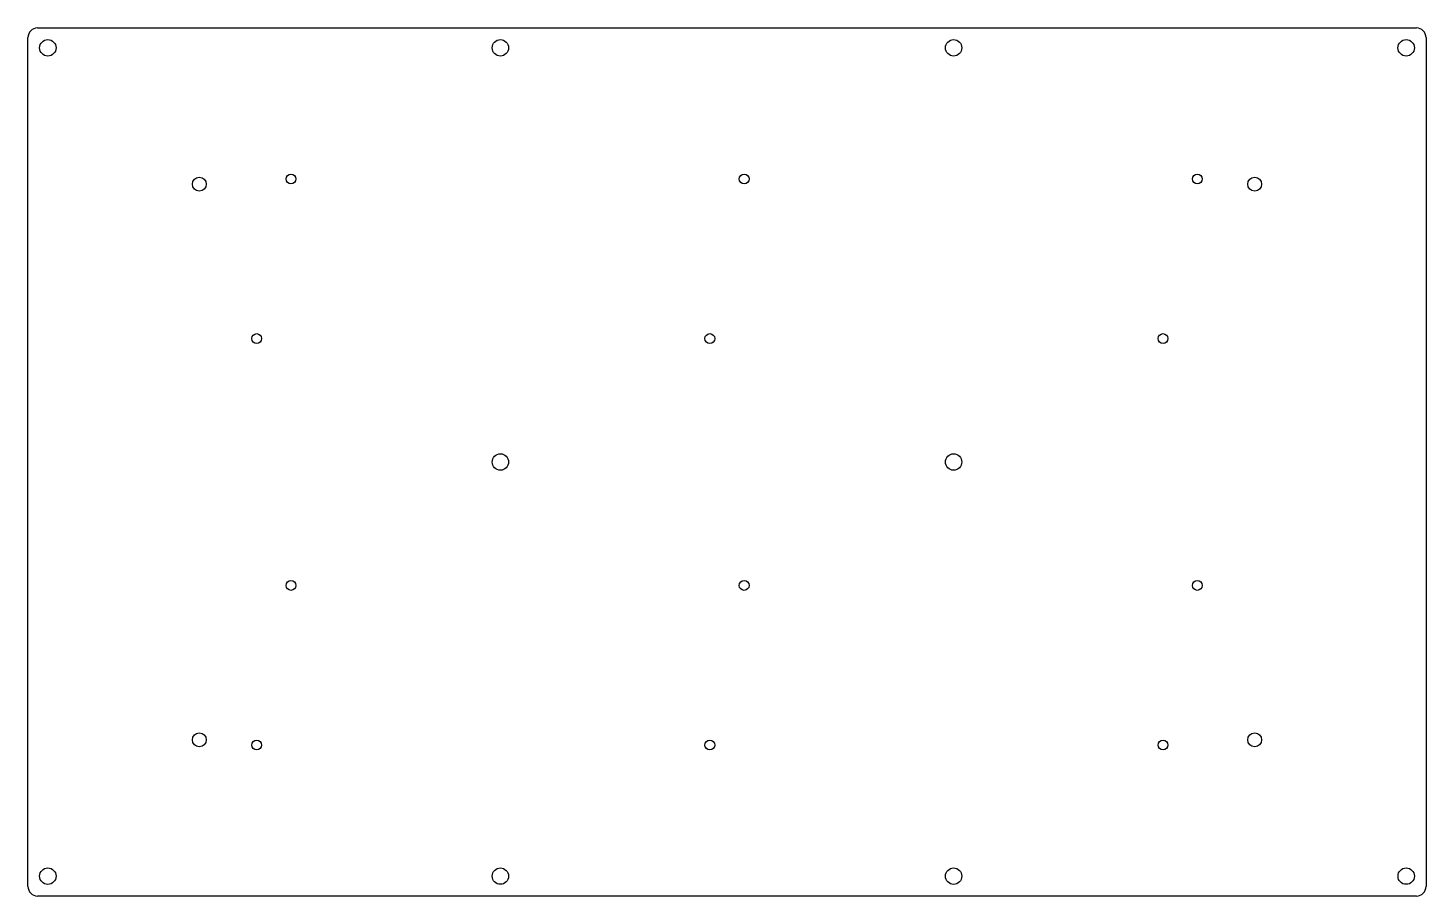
# Model space of a CAD drawing. Extents: x -7.3 to 7.3, y -4.5 to 4.5.
import ezdxf

# ---------------------------------------------------------------- set-up
doc = ezdxf.new("R2010")
doc.units = 0
doc.layers.get('0').update_dxf_attribs({"linetype": 'CONTINUOUS'})

msp = doc.modelspace()

# ---------------------------------------------------------------- linework, layer by layer
at = {"color": 7, "linetype": 'CONTINUOUS'}
for p, q in [((-7.15, 4.5), (7.15, 4.5)), ((-7.25, -4.4), (-7.25, 4.4)), ((7.25, 4.4), (7.25, -4.4)), ((7.15, -4.5), (-7.15, -4.5))]:
    msp.add_line(p, q, dxfattribs=at)
for centre, radius in [((-7.044, 4.294), 0.0848), ((-2.35, 4.294), 0.0848), ((2.35, 4.294), 0.0848), ((7.044, 4.294), 0.0848), ((-5.473, 2.88), 0.072), ((-4.522, 2.935), 0.0507), ((0.178, 2.935), 0.0507), ((4.878, 2.935), 0.0507), ((5.473, 2.88), 0.072), ((-4.878, 1.28), 0.0507), ((-0.178, 1.28), 0.0508), ((4.522, 1.28), 0.0507), ((-2.35, 0), 0.0847), ((2.35, 0), 0.0847), ((-4.522, -1.28), 0.0508), ((0.178, -1.28), 0.0507), ((4.878, -1.28), 0.0507), ((-5.473, -2.88), 0.072), ((-4.878, -2.935), 0.0507), ((-0.178, -2.935), 0.0507), ((4.522, -2.935), 0.0507), ((5.473, -2.88), 0.072), ((-7.044, -4.294), 0.0848), ((-2.35, -4.294), 0.0847), ((2.35, -4.294), 0.0848), ((7.044, -4.294), 0.0847)]:
    msp.add_circle(centre, radius, dxfattribs=at)
for centre, start, end in [((-7.15, 4.4), 90, 180), ((7.15, 4.4), 0, 90), ((-7.15, -4.4), 180, 270), ((7.15, -4.4), 270, 0)]:
    msp.add_arc(centre, 0.1, start, end, dxfattribs=at)

doc.saveas('drawing.dxf')
